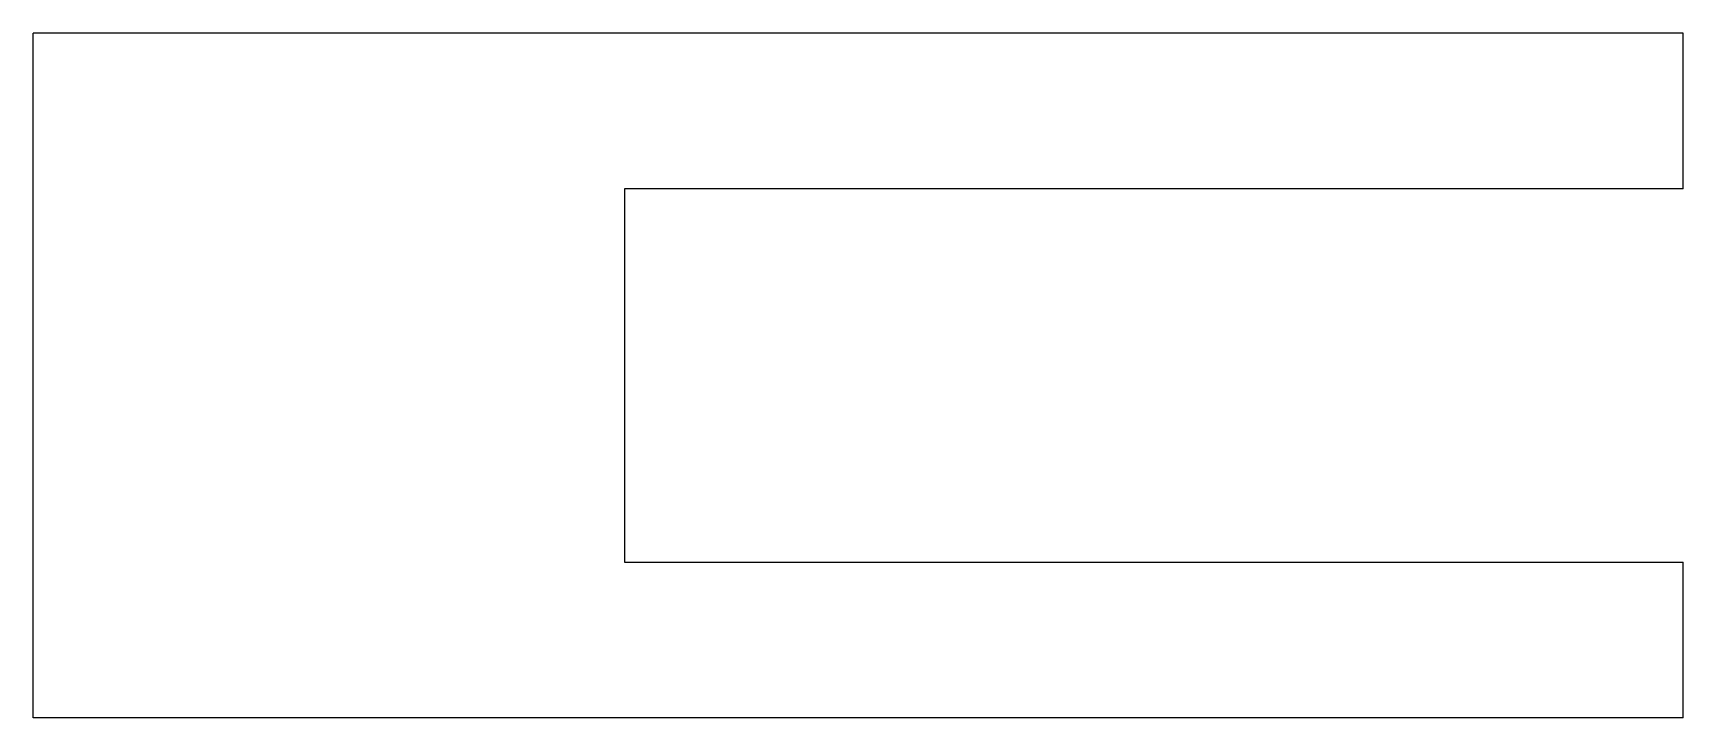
# Model space of a CAD drawing. Header units: metres. Extents: x -39 to 14, y -22 to 0.
import ezdxf

# ---------------------------------------------------------------- set-up
doc = ezdxf.new("R2010")
doc.units = ezdxf.units.M

msp = doc.modelspace()

# ---------------------------------------------------------------- linework, layer by layer
for points in [[(14, 0), (12.94, 0), (11.88, 0), (10.82, 0), (9.76, 0), (8.7, 0), (7.64, 0), (6.58, 0), (5.52, 0), (4.46, 0), (3.4, 0), (2.34, 0), (1.28, 0), (0.22, 0), (-0.84, 0), (-1.9, 0), (-2.96, 0), (-4.02, 0), (-5.08, 0), (-6.14, 0), (-7.2, 0), (-8.26, 0), (-9.32, 0), (-10.38, 0), (-11.44, 0), (-12.5, 0), (-13.56, 0), (-14.62, 0), (-15.68, 0), (-16.74, 0), (-17.8, 0), (-18.86, 0), (-19.92, 0), (-20.98, 0), (-22.04, 0), (-23.1, 0), (-24.16, 0), (-25.22, 0), (-26.28, 0), (-27.34, 0), (-28.4, 0), (-29.46, 0), (-30.52, 0), (-31.58, 0), (-32.64, 0), (-33.7, 0), (-34.76, 0), (-35.82, 0), (-36.88, 0), (-37.94, 0), (-39, 0)], [(-39, -22), (-39, -21.56), (-39, -21.12), (-39, -20.68), (-39, -20.24), (-39, -19.8), (-39, -19.36), (-39, -18.92), (-39, -18.48), (-39, -18.04), (-39, -17.6), (-39, -17.16), (-39, -16.72), (-39, -16.28), (-39, -15.84), (-39, -15.4), (-39, -14.96), (-39, -14.52), (-39, -14.08), (-39, -13.64), (-39, -13.2), (-39, -12.76), (-39, -12.32), (-39, -11.88), (-39, -11.44), (-39, -11), (-39, -10.56), (-39, -10.12), (-39, -9.68), (-39, -9.24), (-39, -8.8), (-39, -8.36), (-39, -7.92), (-39, -7.48), (-39, -7.04), (-39, -6.6), (-39, -6.16), (-39, -5.72), (-39, -5.28), (-39, -4.84), (-39, -4.4), (-39, -3.96), (-39, -3.52), (-39, -3.08), (-39, -2.64), (-39, -2.2), (-39, -1.76), (-39, -1.32), (-39, -0.88), (-39, -0.44), (-39, 0)], [(14, -5), (14, -4.9), (14, -4.8), (14, -4.7), (14, -4.6), (14, -4.5), (14, -4.4), (14, -4.3), (14, -4.2), (14, -4.1), (14, -4), (14, -3.9), (14, -3.8), (14, -3.7), (14, -3.6), (14, -3.5), (14, -3.4), (14, -3.3), (14, -3.2), (14, -3.1), (14, -3), (14, -2.9), (14, -2.8), (14, -2.7), (14, -2.6), (14, -2.5), (14, -2.4), (14, -2.3), (14, -2.2), (14, -2.1), (14, -2), (14, -1.9), (14, -1.8), (14, -1.7), (14, -1.6), (14, -1.5), (14, -1.4), (14, -1.3), (14, -1.2), (14, -1.1), (14, -1), (14, -0.9), (14, -0.8), (14, -0.7), (14, -0.6), (14, -0.5), (14, -0.4), (14, -0.3), (14, -0.2), (14, -0.1), (14, 0)], [(14, -5), (13.32, -5), (12.64, -5), (11.96, -5), (11.28, -5), (10.6, -5), (9.92, -5), (9.24, -5), (8.56, -5), (7.88, -5), (7.2, -5), (6.52, -5), (5.84, -5), (5.16, -5), (4.48, -5), (3.8, -5), (3.12, -5), (2.44, -5), (1.76, -5), (1.08, -5), (0.4, -5), (-0.28, -5), (-0.96, -5), (-1.64, -5), (-2.32, -5), (-3, -5), (-3.68, -5), (-4.36, -5), (-5.04, -5), (-5.72, -5), (-6.4, -5), (-7.08, -5), (-7.76, -5), (-8.44, -5), (-9.12, -5), (-9.8, -5), (-10.48, -5), (-11.16, -5), (-11.84, -5), (-12.52, -5), (-13.2, -5), (-13.88, -5), (-14.56, -5), (-15.24, -5), (-15.92, -5), (-16.6, -5), (-17.28, -5), (-17.96, -5), (-18.64, -5), (-19.32, -5), (-20, -5)], [(-20, -5), (-20, -5.24), (-20, -5.48), (-20, -5.72), (-20, -5.96), (-20, -6.2), (-20, -6.44), (-20, -6.68), (-20, -6.92), (-20, -7.16), (-20, -7.4), (-20, -7.64), (-20, -7.88), (-20, -8.12), (-20, -8.36), (-20, -8.6), (-20, -8.84), (-20, -9.08), (-20, -9.32), (-20, -9.56), (-20, -9.8), (-20, -10.04), (-20, -10.28), (-20, -10.52), (-20, -10.76), (-20, -11), (-20, -11.24), (-20, -11.48), (-20, -11.72), (-20, -11.96), (-20, -12.2), (-20, -12.44), (-20, -12.68), (-20, -12.92), (-20, -13.16), (-20, -13.4), (-20, -13.64), (-20, -13.88), (-20, -14.12), (-20, -14.36), (-20, -14.6), (-20, -14.84), (-20, -15.08), (-20, -15.32), (-20, -15.56), (-20, -15.8), (-20, -16.04), (-20, -16.28), (-20, -16.52), (-20, -16.76), (-20, -17)], [(-20, -17), (-19.32, -17), (-18.64, -17), (-17.96, -17), (-17.28, -17), (-16.6, -17), (-15.92, -17), (-15.24, -17), (-14.56, -17), (-13.88, -17), (-13.2, -17), (-12.52, -17), (-11.84, -17), (-11.16, -17), (-10.48, -17), (-9.8, -17), (-9.12, -17), (-8.44, -17), (-7.76, -17), (-7.08, -17), (-6.4, -17), (-5.72, -17), (-5.04, -17), (-4.36, -17), (-3.68, -17), (-3, -17), (-2.32, -17), (-1.64, -17), (-0.96, -17), (-0.28, -17), (0.4, -17), (1.08, -17), (1.76, -17), (2.44, -17), (3.12, -17), (3.8, -17), (4.48, -17), (5.16, -17), (5.84, -17), (6.52, -17), (7.2, -17), (7.88, -17), (8.56, -17), (9.24, -17), (9.92, -17), (10.6, -17), (11.28, -17), (11.96, -17), (12.64, -17), (13.32, -17), (14, -17)], [(14, -22), (14, -21.9), (14, -21.8), (14, -21.7), (14, -21.6), (14, -21.5), (14, -21.4), (14, -21.3), (14, -21.2), (14, -21.1), (14, -21), (14, -20.9), (14, -20.8), (14, -20.7), (14, -20.6), (14, -20.5), (14, -20.4), (14, -20.3), (14, -20.2), (14, -20.1), (14, -20), (14, -19.9), (14, -19.8), (14, -19.7), (14, -19.6), (14, -19.5), (14, -19.4), (14, -19.3), (14, -19.2), (14, -19.1), (14, -19), (14, -18.9), (14, -18.8), (14, -18.7), (14, -18.6), (14, -18.5), (14, -18.4), (14, -18.3), (14, -18.2), (14, -18.1), (14, -18), (14, -17.9), (14, -17.8), (14, -17.7), (14, -17.6), (14, -17.5), (14, -17.4), (14, -17.3), (14, -17.2), (14, -17.1), (14, -17)], [(14, -22), (12.94, -22), (11.88, -22), (10.82, -22), (9.76, -22), (8.7, -22), (7.64, -22), (6.58, -22), (5.52, -22), (4.46, -22), (3.4, -22), (2.34, -22), (1.28, -22), (0.22, -22), (-0.84, -22), (-1.9, -22), (-2.96, -22), (-4.02, -22), (-5.08, -22), (-6.14, -22), (-7.2, -22), (-8.26, -22), (-9.32, -22), (-10.38, -22), (-11.44, -22), (-12.5, -22), (-13.56, -22), (-14.62, -22), (-15.68, -22), (-16.74, -22), (-17.8, -22), (-18.86, -22), (-19.92, -22), (-20.98, -22), (-22.04, -22), (-23.1, -22), (-24.16, -22), (-25.22, -22), (-26.28, -22), (-27.34, -22), (-28.4, -22), (-29.46, -22), (-30.52, -22), (-31.58, -22), (-32.64, -22), (-33.7, -22), (-34.76, -22), (-35.82, -22), (-36.88, -22), (-37.94, -22), (-39, -22)]]:
    msp.add_lwpolyline(points)

doc.saveas('drawing.dxf')
